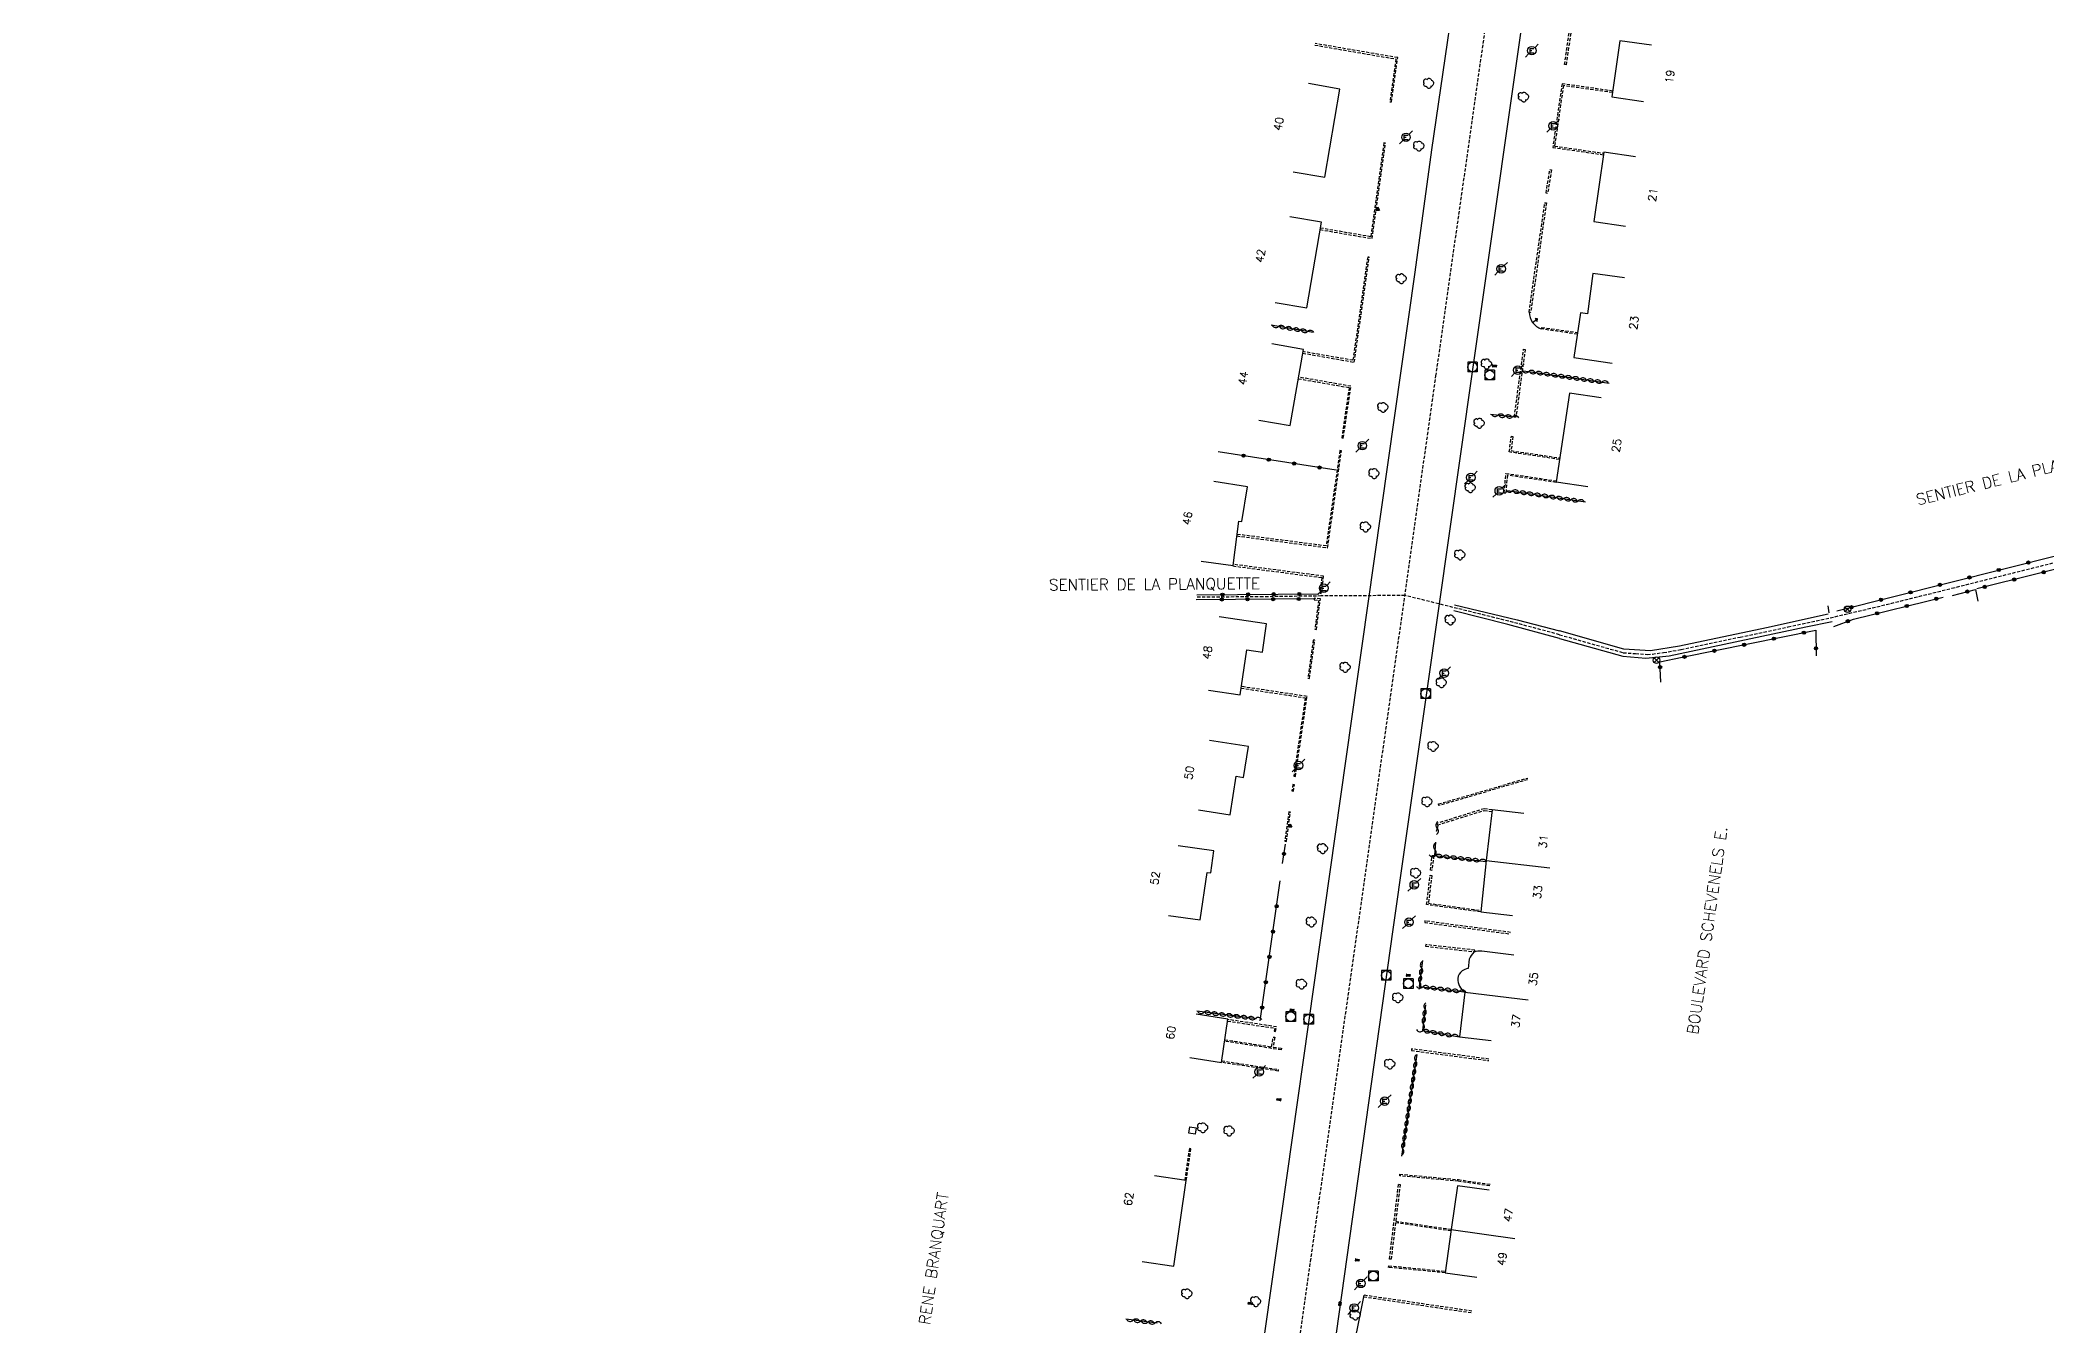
# Model space of a CAD drawing. Header units: millimetres. Extents: x 111000 to 112001, y 155000 to 156000.
# Drawn here: x 111343.9 to 111657.4, y 155544.3 to 155745.2 of the extents above; entities that cross this region are included whole.
import ezdxf
from ezdxf.enums import TextEntityAlignment as Align

# ---------------------------------------------------------------- set-up
doc = ezdxf.new("R2010")
doc.units = ezdxf.units.MM
doc.linetypes.add('DASHED', pattern=[0.75, 0.5, -0.25])
doc.layers.get('0').update_dxf_attribs({"linetype": 'CONTINUOUS'})
for name, color, linetype in [('W0001', 6, 'DASHED'), ('W0008', 7, 'CONTINUOUS'), ('W0100', 7, 'CONTINUOUS'), ('W0112', 1, 'DASHED'), ('W0211', 2, 'CONTINUOUS'), ('W0300', 7, 'CONTINUOUS'), ('W0310', 3, 'CONTINUOUS'), ('W0322', 7, 'CONTINUOUS'), ('W0400', 7, 'CONTINUOUS'), ('W0420', 7, 'CONTINUOUS'), ('W0469', 7, 'CONTINUOUS'), ('W0471', 7, 'CONTINUOUS'), ('W0851', 7, 'CONTINUOUS'), ('W0989', 7, 'CONTINUOUS'), ('W0991', 7, 'CONTINUOUS'), ('W1102', 7, 'CONTINUOUS')]:
    doc.layers.add(name, color=color, linetype=linetype)
doc.styles.get("Standard").update_dxf_attribs({"font": 'romans.shx', "width": 0.85})

# ---------------------------------------------------------------- blocks, each defined once
blk = doc.blocks.new('T471')
for p, q in [((-0.333334, 0.333334), (-0.333334, -0.333334)), ((-0.333334, 0.333334), (0.333334, 0.333334)), ((-0.333334, 0), (0, 0)), ((0.500001, 0.500001), (1.000002, 1.000002)), ((-0.500001, -0.500001), (-1.000002, -1.000002)), ((-0.333334, -0.333334), (0.333334, -0.333334))]:
    blk.add_line(p, q)
blk.add_ellipse((0, 0), major_axis=(0.471405, 0.471405), ratio=1, start_param=5.4977871438, end_param=11.780972451)
blk = doc.blocks.new('T300')
for p, q in [((-0.8, 0.51), (-0.86, 0.34)), ((-0.86, 0.34), (-0.86, 0.17)), ((-0.86, 0.17), (-0.74, 0.06)), ((-0.69, 0.63), (-0.8, 0.51)), ((-0.8, -0.06), (-0.74, 0.06)), ((-0.74, 0.06), (-0.69, 0.11)), ((-0.57, 0.69), (-0.69, 0.63)), ((-0.46, 0.69), (-0.57, 0.69)), ((-0.29, 0.63), (-0.46, 0.69)), ((-0.29, 0.63), (-0.17, 0.74)), ((-0.23, 0.57), (-0.29, 0.63)), ((-0.17, 0.74), (-0.06, 0.8)), ((-0.06, 0.8), (0.06, 0.8)), ((0.06, 0.8), (0.23, 0.74)), ((0.23, 0.74), (0.34, 0.63)), ((0.34, 0.63), (0.4, 0.51)), ((0.46, 0.46), (0.34, 0.46)), ((0.4, 0.51), (0.4, 0.46)), ((0.57, 0.4), (0.46, 0.46)), ((0.57, 0.4), (0.69, 0.29)), ((0.69, 0.29), (0.74, 0.17)), ((0.74, 0.06), (0.69, -0.17)), ((0.74, 0.17), (0.74, 0.06)), ((-0.8, -0.17), (-0.8, -0.06)), ((-0.8, -0.23), (-0.8, -0.17)), ((-0.74, -0.34), (-0.8, -0.23)), ((-0.69, -0.4), (-0.74, -0.34)), ((-0.51, -0.46), (-0.69, -0.4)), ((-0.4, -0.46), (-0.51, -0.46)), ((-0.4, -0.46), (-0.34, -0.46)), ((-0.34, -0.46), (-0.34, -0.4)), ((-0.34, -0.51), (-0.34, -0.46)), ((-0.29, -0.63), (-0.34, -0.51)), ((-0.17, -0.74), (-0.29, -0.63)), ((-0.06, -0.8), (-0.17, -0.74)), ((0.06, -0.8), (-0.06, -0.8)), ((0.17, -0.74), (0.06, -0.8)), ((0.23, -0.69), (0.17, -0.74)), ((0.29, -0.46), (0.23, -0.46)), ((0.29, -0.63), (0.23, -0.69)), ((0.46, -0.4), (0.29, -0.46)), ((0.34, -0.51), (0.29, -0.63)), ((0.34, -0.51), (0.34, -0.46)), ((0.57, -0.34), (0.46, -0.4)), ((0.63, -0.29), (0.57, -0.34)), ((0.69, -0.17), (0.63, -0.29))]:
    blk.add_line(p, q)
blk = doc.blocks.new('T851')
for p, q in [((-0.25, -0.15), (0, 0.32)), ((0, 0.32), (0.25, -0.15)), ((-0.25, -0.15), (0.25, -0.15))]:
    blk.add_line(p, q)
for major_axis in [(-0.106, 0.106), (-0.0354, 0.0354), (-0.0236, 0.0236)]:
    blk.add_ellipse((0, 0), major_axis=major_axis, ratio=1, start_param=3.926991, end_param=10.210176)
blk = doc.blocks.new('T400')
for p, q in [((-0.15, 0.3), (0.15, 0.3)), ((-0.15, -0.25), (-0.15, 0.3)), ((-0.15, 0.15), (0.15, 0.15)), ((-0.15, 0), (0.15, 0)), ((0.15, 0.3), (0.15, -0.25)), ((-0.15, -0.15), (0.15, -0.15)), ((-0.15, -0.25), (-0.15, -0.3)), ((-0.15, -0.3), (0.15, -0.3)), ((0.15, -0.3), (0.15, -0.25))]:
    blk.add_line(p, q)
blk = doc.blocks.new('T420')
for p, q in [((0.75, 0.75), (-0.75, 0.75)), ((-0.75, 0.75), (-0.75, -0.75)), ((0.75, 0.75), (0.75, -0.75)), ((0.75, -0.75), (-0.75, -0.75))]:
    blk.add_line(p, q)
blk.add_ellipse((0, 0), major_axis=(-0.53, 0.53), ratio=1, start_param=3.926991, end_param=10.210176)
blk = doc.blocks.new('t112o')
at = {"color": 0, "linetype": 'Continuous'}
for p, q in [((-0.5, 0.5), (0.5, 0.5)), ((-0.5, -0.5), (-0.5, 0.5)), ((0.5, 0.5), (0.5, -0.5)), ((0.5, -0.5), (-0.5, -0.5))]:
    blk.add_line(p, q, dxfattribs=at)
blk = doc.blocks.new('t310o')
at = {"color": 0, "linetype": 'Continuous'}
for centre, start, end in [((-0.5, 0.38), 216.8699, 323.1304), ((0.5, -0.37), 36.8699, 143.1303)]:
    blk.add_arc(centre, 0.625, start, end, dxfattribs=at)
blk = doc.blocks.new('t322o')
at = {"color": 0, "linetype": 'Continuous'}
for radius in [0.25, 0.15]:
    blk.add_circle((0, 0), radius, dxfattribs=at)
blk = doc.blocks.new('T469')
at = {"color": 0, "linetype": 'Continuous', "flags": 128}
for points in [[(-0.35, 0.35), (0.35, -0.35)], [(-0.35, -0.35), (0.35, 0.35)]]:
    blk.add_lwpolyline(points, dxfattribs=at)
at = {"color": 0, "linetype": 'Continuous'}
blk.add_circle((0, 0), 0.5, dxfattribs=at)

msp = doc.modelspace()

# ---------------------------------------------------------------- linework, layer by layer
at = {"layer": 'W0001'}
for points in [[(111521.31, 155407.08), (111529.02, 155459.93), (111542.37, 155554.33), (111554.45, 155639.69), (111561.96, 155692.76), (111570.77, 155754.75), (111575.61, 155788.73), (111579.41, 155815.55), (111583, 155840.1)], [(111581.25, 155652.3), (111591.22, 155649.49), (111593.15, 155649.34), (111594.97, 155649.21), (111595.77, 155649.27), (111597.51, 155649.51), (111600.26, 155649.98), (111609.49, 155651.93), (111616.98, 155653.53), (111623.56, 155654.94), (111631.59, 155656.84), (111642.57, 155659.56), (111659.33, 155663.76), (111682.38, 155669.58), (111699.54, 155673.86), (111711.95, 155677.04), (111725.09, 155680.39)], [(111581.25, 155652.3), (111574.05, 155654.23), (111557.1, 155658.43), (111543.98, 155658.35), (111543.29, 155658.34), (111534.92, 155658.23), (111524.56, 155658.15)]]:
    msp.add_lwpolyline(points, dxfattribs=at)
at = {"layer": 'W0008'}
msp.add_lwpolyline([(111659.16, 155921.76, -0.000492), (111654.7, 155920.6, -0.000014), (111644.5, 155917.97, 0.000006), (111619.12, 155911.43, 0.000111), (111613.75, 155910.04, -0.000134), (111609.3, 155908.89, -0.028239), (111609.16, 155908.87, -0.003484), (111608.03, 155908.72, -0.169583), (111603.88, 155909.6, -0.113212), (111601.87, 155911.55, 0.017086), (111601.24, 155912.85, -0.066695), (111600.51, 155916.3, -0.068241), (111600.71, 155919.74, -0.009223), (111602.11, 155926.09, -0.019542), (111602.93, 155929.05, -0.000552), (111603.68, 155931.35, -0.000113), (111607.33, 155942.58, -0.001337), (111608.78, 155947.01, -0.000706), (111611.57, 155955.39)], format="xyb", dxfattribs=at)
at = {"layer": 'W0008', "flags": 128}
for points in [[(111515.85, 155407.85), (111530.32, 155508.54), (111530.32, 155508.54), (111551.33, 155656.81), (111558.71, 155708.97), (111558.71, 155708.97), (111561.34, 155728.08), (111566.57, 155764.2), (111566.57, 155764.2), (111577.52, 155840.9)], [(111588.47, 155839.3), (111585.4, 155818.63), (111576.76, 155757.67), (111576.76, 155757.67), (111567.59, 155693.38), (111555.24, 155606.22), (111555.24, 155606.22), (111543.38, 155521.98), (111532.98, 155448.52), (111527.45, 155411.13), (111527.45, 155411.13)], [(111581.25, 155651.71), (111573.19, 155653.89), (111564.77, 155656.05)], [(111564.86, 155656.99), (111574.65, 155654.65), (111581.24, 155652.89), (111581.24, 155652.89)]]:
    msp.add_lwpolyline(points, dxfattribs=at)
at = {"layer": 'W0008'}
for points in [[(111623.25, 155655.51), (111613.59, 155653.38), (111600, 155650.52), (111595.47, 155649.79), (111591.3, 155650.02), (111581.24, 155652.89)], [(111581.25, 155651.71), (111591.14, 155648.96), (111594.75, 155648.61), (111598.4, 155648.99), (111619.76, 155653.54), (111623.87, 155654.38)]]:
    msp.add_lwpolyline(points, dxfattribs=at)
at = {"layer": 'W0100', "flags": 128}
for points in [[(111595.65, 155744.43), (111590.7, 155745.13), (111589.44, 155736.36), (111589.44, 155736.36), (111594.39, 155735.65)], [(111539.65, 155724.65), (111544.58, 155723.8), (111546.94, 155737.6), (111546.94, 155737.6), (111542.02, 155738.44)], [(111593.15, 155727), (111588.2, 155727.72), (111586.63, 155716.89), (111586.63, 155716.89), (111591.58, 155716.17)], [(111536.83, 155704.23), (111541.76, 155703.39), (111544.06, 155716.76), (111544.06, 155716.76), (111539.13, 155717.61)], [(111591.41, 155708.09), (111586.46, 155708.75), (111585.62, 155702.48), (111584.52, 155702.61), (111583.5, 155695.62), (111583.5, 155695.62), (111589.48, 155694.75)], [(111534.26, 155685.86), (111539.19, 155685), (111541.27, 155696.9), (111541.27, 155696.9), (111536.34, 155697.76)], [(111587.75, 155689.31), (111582.8, 155690.05), (111580.74, 155676.22), (111580.74, 155676.22), (111585.68, 155675.48)], [(111526.42, 155643.64), (111531.36, 155642.9), (111532.42, 155649.91), (111534.85, 155649.58), (111535.49, 155653.99), (111535.49, 155653.99), (111528.09, 155655.08)], [(111575.7, 155624.36), (111570.73, 155624.91), (111569.82, 155616.98), (111568.96, 155608.96), (111568.96, 155608.96), (111573.93, 155608.41)], [(111523.49, 155586.19), (111528.43, 155585.44), (111529.45, 155592.21), (111529.45, 155592.21), (111524.51, 155592.96)], [(111570.27, 155565.46), (111565.32, 155566.17), (111564.36, 155559.34), (111563.38, 155552.56), (111563.38, 155552.56), (111568.33, 155551.85)]]:
    msp.add_lwpolyline(points, dxfattribs=at)
for points in [[(111576.5, 155702.7, 0.1129), (111577.02, 155701.08, 0.1155), (111578.45, 155700.09), (111578.45, 155700.09)], [(111574.1, 155602.22), (111569.14, 155602.82, 0.1397), (111567.88, 155602.65, 0.1421), (111567.16, 155601.58), (111567.16, 155601.58), (111566.97, 155600.13, 0.0929), (111566.03, 155599.76, 0.214), (111565.36, 155598.56, 0.237022), (111566.45, 155596.4), (111565.62, 155589.44), (111565.62, 155589.44), (111570.58, 155588.85)]]:
    msp.add_lwpolyline(points, format="xyb", dxfattribs=at)
at = {"layer": 'W0100'}
for points in [[(111577.02, 155701.08), (111577.83, 155701.68), (111577.44, 155701.74), (111577.77, 155701.28), (111577.83, 155701.68)], [(111525.29, 155663.77), (111530.25, 155663.12), (111531.15, 155670.06), (111531.64, 155669.98), (111532.49, 155675.43), (111527.23, 155676.24)], [(111524.85, 155624.93), (111529.79, 155624.15), (111530.75, 155630.18), (111531.9, 155629.99), (111532.66, 155634.82), (111526.57, 155635.78)], [(111520.17, 155608.43), (111525.12, 155607.71), (111526.19, 155615.14), (111526.77, 155615.06), (111527.25, 155618.53), (111521.69, 155619.3)], [(111516.05, 155554.33), (111521, 155553.61), (111522.95, 155566.99), (111518.01, 155567.71)]]:
    msp.add_lwpolyline(points, dxfattribs=at)
at = {"layer": 'W0112'}
for points in [[(111590.33, 155755.9), (111584.51, 155756.7), (111582.3, 155741.38), (111582.05, 155741.41), (111584.29, 155756.98), (111590.37, 155756.15)], [(111543.05, 155744.46), (111555.7, 155742.29), (111554.77, 155735.6), (111555.02, 155735.57), (111555.98, 155742.5), (111543.09, 155744.71)], [(111589.58, 155737.28), (111581.66, 155738.42), (111580.2, 155728.47), (111588.15, 155727.32)], [(111589.54, 155737.03), (111581.87, 155738.13), (111580.49, 155728.68), (111588.18, 155727.56)], [(111543.86, 155715.62), (111551.99, 155714.22), (111554.08, 155729.14), (111553.83, 155729.17), (111551.77, 155714.51), (111543.9, 155715.86)], [(111541.16, 155696.31), (111549.19, 155694.9), (111551.54, 155711.3), (111551.29, 155711.33), (111548.98, 155695.19), (111541.21, 155696.55)], [(111584.03, 155699.28), (111578.45, 155700.09), (111578.49, 155700.34), (111584.07, 155699.53)], [(111540.47, 155692.32), (111548.4, 155690.93), (111547.23, 155683.08), (111547.48, 155683.04), (111548.68, 155691.14), (111540.51, 155692.56)], [(111530.85, 155667.74), (111545.03, 155665.89), (111547.19, 155681.05), (111546.95, 155681.08), (111544.81, 155666.17), (111530.88, 155667.99)], [(111581.25, 155679.69), (111573.41, 155680.86), (111573.74, 155683.32), (111573.99, 155683.28), (111573.69, 155681.07), (111581.29, 155679.94)], [(111580.74, 155676.22), (111580.72, 155676.1), (111573.12, 155677.23), (111572.85, 155674.42), (111572.6, 155674.44), (111572.9, 155677.52), (111580.75, 155676.35)], [(111530.25, 155663.12), (111530.24, 155663.04), (111544.13, 155661.23), (111543.79, 155658.8), (111544.04, 155658.76), (111544.41, 155661.45), (111530.27, 155663.29)], [(111531.52, 155643.95), (111541.54, 155642.44), (111539.75, 155630.19), (111540, 155630.15), (111541.82, 155642.65), (111531.56, 155644.2)], [(111576.28, 155629.63), (111562.41, 155625.6), (111562.34, 155625.84), (111576.31, 155629.9)], [(111570.73, 155624.91), (111569.48, 155625.1), (111562.12, 155622.8), (111562.19, 155622.56), (111569.5, 155624.84), (111570.7, 155624.66)], [(111568.96, 155608.96), (111560.5, 155610.11), (111561.05, 155614.69), (111561.3, 155614.66), (111560.78, 155610.32), (111568.98, 155609.21)], [(111573.63, 155605.77), (111560.23, 155607.55), (111560.2, 155607.31), (111573.6, 155605.52)], [(111529.41, 155591.9), (111536.76, 155590.8), (111536.66, 155590.31), (111536.9, 155590.26), (111537.05, 155591), (111529.44, 155592.15)], [(111528.97, 155588.99), (111536.29, 155587.88), (111536.51, 155589.41), (111536.76, 155589.37), (111536.54, 155587.85), (111537.82, 155587.65), (111537.78, 155587.4), (111528.93, 155588.75)], [(111570.24, 155585.97), (111558.16, 155587.55), (111558.13, 155587.3), (111570.2, 155585.72)], [(111528.47, 155585.69), (111537.33, 155584.34), (111537.3, 155584.1), (111528.43, 155585.44)], [(111522.95, 155566.99), (111523.67, 155571.94), (111523.43, 155571.98), (111522.7, 155567.02)], [(111570.37, 155566.15), (111565.43, 155566.87), (111556.29, 155567.72), (111556.31, 155567.97), (111565.46, 155567.12), (111570.41, 155566.4)], [(111564.33, 155559.11), (111555.64, 155560.38), (111554.95, 155554.67), (111554.7, 155554.7), (111556.12, 155566.4), (111556.37, 155566.37), (111555.67, 155560.62), (111564.37, 155559.36)], [(111563.38, 155552.56), (111554.54, 155553.41), (111554.57, 155553.66), (111563.42, 155552.8)], [(111567.58, 155546.57), (111550.7, 155549.05), (111550.66, 155548.81), (111567.54, 155546.32)]]:
    msp.add_lwpolyline(points, dxfattribs=at)
for points in [[(111579.16, 155721.32), (111579.75, 155725), (111580, 155724.96), (111579.41, 155721.28)], [(111576.5, 155702.7), (111578.97, 155719.83), (111579.21, 155719.8), (111576.75, 155702.66)], [(111574.2, 155686.32), (111575.65, 155696.94), (111575.9, 155696.9), (111574.45, 155686.29)], [(111542.93, 155657.75), (111543.64, 155657.7), (111543.02, 155653.14), (111543.27, 155653.11), (111543.92, 155657.93), (111542.95, 155658)], [(111542.19, 155645.47), (111543.02, 155651.43), (111542.77, 155651.46), (111541.94, 155645.5)], [(111539.6, 155628.89), (111539.45, 155627.87), (111539.7, 155627.84), (111539.84, 155628.85)], [(111538.97, 155624.62), (111538.34, 155620.01), (111538.59, 155619.98), (111539.22, 155624.58)], [(111561.62, 155617.78), (111561.34, 155615.44), (111561.09, 155615.47), (111561.37, 155617.81)], [(111560.34, 155603.6), (111568, 155602.74), (111568.03, 155602.99), (111560.36, 155603.85)]]:
    msp.add_lwpolyline(points, close=True, dxfattribs=at)
at = {"layer": 'W0211'}
msp.add_lwpolyline([(111550.7, 155549.05), (111546.14, 155526.51), (111539.15, 155476.66), (111541.55, 155475.1), (111539.53, 155464.53), (111534.57, 155429.62), (111531.25, 155411.64)], dxfattribs=at)
at = {"layer": 'W0310'}
for p, q in [((111542.78, 155699.55), (111536.22, 155700.68)), ((111575.64, 155693.55), (111589.03, 155691.61)), ((111573.16, 155674.86), (111585.32, 155673.05)), ((111518.4, 155544.68), (111513.49, 155545.29))]:
    msp.add_line(p, q, dxfattribs=at)
at = {"layer": 'W0310', "flags": 128}
for points in [[(111574.21, 155686.3), (111570.48, 155686.74), (111570.48, 155686.74)], [(111562.28, 155622.59), (111562, 155621.52), (111562, 155621.52)], [(111561.89, 155619.89), (111561.71, 155617.8), (111561.71, 155617.8), (111569.81, 155616.87)], [(111559.85, 155601.36), (111559.35, 155597.32), (111559.35, 155597.32), (111566.35, 155596.48)], [(111533.91, 155592.27), (111524.58, 155593.44)], [(111560.34, 155594.46), (111559.84, 155590.41), (111559.84, 155590.41), (111565.62, 155589.44)], [(111558.95, 155586.68), (111556.6, 155570.79)]]:
    msp.add_lwpolyline(points, dxfattribs=at)
at = {"layer": 'W0322'}
for p, q in [((111546.37, 155678.03), (111527.95, 155680.89)), ((111623.39, 155655.71), (111623.21, 155656.83))]:
    msp.add_line(p, q, dxfattribs=at)
for points in [[(111723.67, 155678.99), (111712.1, 155675.98), (111674.3, 155666.39), (111646.45, 155659.46)], [(111624.58, 155656.01), (111659.56, 155664.86), (111683.44, 155670.87), (111683.46, 155672.17)], [(111642.68, 155658.44), (111646.24, 155659.37), (111646.61, 155657.56)], [(111624.1, 155653.58), (111627.2, 155654.74), (111641.22, 155658.19)], [(111597.08, 155644.86), (111596.95, 155648.06), (111600.45, 155648.77), (111621.3, 155652.99), (111621.34, 155648.99)]]:
    msp.add_lwpolyline(points, dxfattribs=at)
at = {"layer": 'W0322', "flags": 128}
for points in [[(111524.61, 155658.53), (111543.64, 155658.68), (111543.64, 155658.68)], [(111542.94, 155657.9), (111524.51, 155657.77)], [(111537.97, 155616.52), (111538.47, 155619.58), (111538.47, 155619.58)], [(111534.52, 155591.96), (111537.63, 155613.82), (111537.63, 155613.82)]]:
    msp.add_lwpolyline(points, dxfattribs=at)
at = {"layer": 'W1102'}
for p, q in [((111569.82, 155616.98), (111579.75, 155615.84)), ((111566.45, 155596.4), (111576.38, 155595.21)), ((111564.36, 155559.34), (111574.26, 155557.92))]:
    msp.add_line(p, q, dxfattribs=at)

# ---------------------------------------------------------------- block references
at = {"layer": 'W0112', "rotation": 261.6504257118835}
msp.add_blockref('t112o', (111523.91, 155574.79), dxfattribs=at)
at = {"layer": 'W0300'}
for p in [(111560.85, 155738.47), (111575.68, 155736.33), (111559.32, 155728.66), (111556.57, 155707.94), (111569.88, 155694.61), (111553.71, 155687.82), (111568.75, 155685.33), (111552.31, 155677.47), (111567.35, 155675.27), (111550.97, 155669.14), (111565.73, 155664.77), (111564.23, 155654.6), (111547.79, 155647.19), (111562.83, 155644.78), (111561.54, 155634.83), (111560.59, 155626.17), (111544.28, 155618.85), (111558.82, 155615.02), (111542.52, 155607.38), (111540.97, 155597.67), (111556.04, 155595.53), (111554.77, 155585.17), (111525.55, 155575.22), (111529.68, 155574.73), (111523.08, 155549.27), (111533.83, 155548.05), (111549.38, 155545.93)]:
    msp.add_blockref('T300', p, dxfattribs=at)
at = {"layer": 'W0310'}
for p, rotation in [((111537.36, 155700.48), 170.2515597042479), ((111538.5, 155700.29), 170.2515597042479), ((111539.64, 155700.09), 170.2515597042479), ((111540.77, 155699.9), 170.2515597042479), ((111541.91, 155699.7), 170.2515597042479), ((111576.45, 155693.43), 351.7621860157388), ((111577.6, 155693.27), 351.7621860157388), ((111578.74, 155693.1), 351.7621860157388), ((111579.88, 155692.94), 351.7621860157388), ((111581.03, 155692.77), 351.7621860157388), ((111582.17, 155692.61), 351.7621860157388), ((111583.31, 155692.44), 351.7621860157388), ((111584.46, 155692.27), 351.7621860157388), ((111585.6, 155692.11), 351.7621860157388), ((111586.74, 155691.94), 351.7621860157388), ((111587.88, 155691.78), 351.7621860157388), ((111571.63, 155686.61), 173.2633793277359), ((111572.78, 155686.47), 173.2633793277359), ((111573.92, 155686.34), 173.2633793277359), ((111573.89, 155674.75), 351.5125014135812), ((111575.04, 155674.58), 351.5125014135812), ((111576.18, 155674.41), 351.5125014135812), ((111577.32, 155674.24), 351.5125014135812), ((111578.46, 155674.07), 351.5125014135812), ((111579.61, 155673.9), 351.5125014135812), ((111580.75, 155673.73), 351.5125014135812), ((111581.89, 155673.56), 351.5125014135812), ((111583.03, 155673.39), 351.5125014135812), ((111584.18, 155673.22), 351.5125014135812), ((111562.14, 155622.06), 265.036630044477), ((111561.91, 155617.77), 353.4684838155209), ((111561.79, 155618.74), 265.036630044477), ((111563.06, 155617.64), 353.4684838155209), ((111564.21, 155617.51), 353.4684838155209), ((111565.35, 155617.38), 353.4684838155209), ((111566.5, 155617.25), 353.4684838155209), ((111567.65, 155617.12), 353.4684838155209), ((111568.8, 155616.99), 353.4684838155209), ((111559.56, 155599.07), 263.0225899041714), ((111559.7, 155600.22), 263.0225899041714), ((111559.89, 155597.25), 353.1444125753891), ((111559.42, 155597.92), 263.0225899041714), ((111561.04, 155597.12), 353.1444125753891), ((111562.19, 155596.98), 353.1444125753891), ((111563.33, 155596.84), 353.1444125753891), ((111564.48, 155596.7), 353.1444125753891), ((111565.63, 155596.56), 353.1444125753891), ((111525.73, 155593.3), 172.8559055641101), ((111526.87, 155593.15), 172.8559055641101), ((111528.02, 155593.01), 172.8559055641101), ((111529.17, 155592.87), 172.8559055641101), ((111530.31, 155592.72), 172.8559055641101), ((111531.46, 155592.58), 172.8559055641101), ((111532.6, 155592.44), 172.8559055641101), ((111560.11, 155592.62), 262.9277436238572), ((111560.25, 155593.77), 262.9277436238572), ((111533.75, 155592.29), 172.8559055641101), ((111559.92, 155590.4), 350.4526413748434), ((111559.97, 155591.48), 262.9277436238572), ((111561.06, 155590.21), 350.4526413748434), ((111562.2, 155590.02), 350.4526413748434), ((111563.34, 155589.83), 350.4526413748434), ((111564.48, 155589.63), 350.4526413748434), ((111558.79, 155585.65), 261.5773667932996), ((111558.46, 155583.36), 261.5773667932996), ((111558.63, 155584.5), 261.5773667932996), ((111557.95, 155579.93), 261.5773667932996), ((111558.12, 155581.08), 261.5773667932996), ((111558.29, 155582.22), 261.5773667932996), ((111557.44, 155576.51), 261.5773667932996), ((111557.61, 155577.65), 261.5773667932996), ((111557.78, 155578.79), 261.5773667932996), ((111556.93, 155573.08), 261.5773667932996), ((111557.1, 155574.22), 261.5773667932996), ((111557.27, 155575.36), 261.5773667932996), ((111556.76, 155571.94), 261.5773667932996), ((111514.64, 155545.15), 172.9664039851567), ((111515.78, 155545), 172.9664039851567), ((111516.93, 155544.86), 172.9664039851567), ((111518.08, 155544.72), 172.9664039851567)]:
    msp.add_blockref('t310o', p, dxfattribs=dict(at, rotation=rotation))
at = {"layer": 'W0322'}
for p, rotation in [((111531.91, 155680.28), 171.1574329244153), ((111535.86, 155679.66), 171.1574329244153), ((111539.81, 155679.05), 171.1574329244153), ((111543.76, 155678.43), 171.1574329244153), ((111649.9, 155662.42), 14.198793979702), ((111654.51, 155663.58), 14.198793979702), ((111656.91, 155662.06), 193.9631213824001), ((111528.61, 155658.56), 0.4688597105478783), ((111532.61, 155658.59), 0.4688597105478783), ((111536.61, 155658.63), 0.4688597105478783), ((111540.61, 155658.66), 0.4688597105478783), ((111636.09, 155658.92), 14.198793979702), ((111640.69, 155660.09), 14.198793979702), ((111644.98, 155659.04), 14.62549849570679), ((111645.3, 155661.25), 14.198793979702), ((111647.69, 155659.77), 193.9631213824001), ((111652.3, 155660.92), 193.9631213824001), ((111528.51, 155657.8), 180.3816465772122), ((111532.51, 155657.83), 180.3816465772122), ((111536.51, 155657.85), 180.3816465772122), ((111540.51, 155657.88), 180.3816465772122), ((111626.88, 155656.59), 14.198793979702), ((111630.9, 155655.65), 13.83143698582382), ((111631.48, 155657.76), 14.198793979702), ((111635.51, 155656.79), 13.83143698582382), ((111640.13, 155657.92), 13.83143698582382), ((111619.42, 155652.61), 11.42980856484589), ((111626.32, 155654.41), 20.43866242748125), ((111600.79, 155648.84), 11.42980856484589), ((111605.45, 155649.79), 11.42980856484589), ((111610.1, 155650.73), 11.42980856484589), ((111614.76, 155651.67), 11.42980856484589), ((111621.33, 155650.16), 270.6304722678088), ((111596.98, 155647.23), 92.27270574861099), ((111538.22, 155618.05), 81.90542476371293), ((111537.07, 155609.86), 81.90542476371293), ((111536.5, 155605.9), 81.90542476371293), ((111535.94, 155601.94), 81.90542476371293), ((111535.38, 155597.98), 81.90542476371293), ((111534.81, 155594.02), 81.90542476371293)]:
    msp.add_blockref('t322o', p, dxfattribs=dict(at, rotation=rotation))
at = {"layer": 'W0400'}
for p, rotation in [((111571.09, 155694.3), 263.6789702407527), ((111557.62, 155599.05), 262.9576740036396), ((111539.5, 155593.62), 81.67323237257939), ((111537.43, 155579.62), 81.41606836192288), ((111549.65, 155554.55), 261.1168791451971), ((111532.96, 155547.76), 82.89417425583997), ((111546.96, 155547.71), 172.5738438656886)]:
    msp.add_blockref('T400', p, dxfattribs=dict(at, rotation=rotation))
at = {"layer": 'W0420'}
for p in [(111567.67, 155694.14), (111570.36, 155692.88), (111560.35, 155643.08), (111554.18, 155599.04), (111557.63, 155597.77), (111539.27, 155592.6), (111542.06, 155592.18), (111552.18, 155552.05)]:
    msp.add_blockref('T420', p, dxfattribs=at)
at = {"layer": 'W0469'}
for p in [(111626.25, 155656.28), (111596.41, 155648.32)]:
    msp.add_blockref('T469', p, dxfattribs=at)
at = {"layer": 'W0471'}
for p in [(111576.94, 155743.6), (111557.28, 155730.05), (111580.28, 155731.85), (111572.14, 155709.5), (111574.75, 155693.66), (111550.45, 155681.85), (111567.42, 155676.86), (111571.85, 155674.79), (111544.45, 155659.56), (111563.24, 155646.3), (111540.47, 155631.84), (111558.57, 155613.2), (111557.74, 155607.37), (111534.35, 155583.97), (111553.95, 155579.39), (111550.21, 155550.9), (111549.18, 155547.06)]:
    msp.add_blockref('T471', p, dxfattribs=at)
at = {"layer": 'W0851'}
for p in [(111552.83, 155718.86), (111552.89, 155718.83), (111539.2, 155622.43)]:
    msp.add_blockref('T851', p, dxfattribs=at)

# ---------------------------------------------------------------- texts
at = {"layer": 'W0989'}
for s, rotation, p in [('SENTIER DE LA PLANQUETTE', 13.8728, (111653.08, 155677.24)), ('SENTIER DE LA PLANQUETTE', 0.4251, (111517.99, 155660.12)), ('BOULEVARD SCHEVENELS E.', 81.9492, (111604.33, 155606.09)), ('BOULEVARD RENE BRANQUART', 81.9492, (111482.54, 155547.52))]:
    msp.add_text(s, height=1.75, rotation=rotation, dxfattribs=at).set_placement(p, align=Align.MIDDLE)
at = {"layer": 'W0991'}
for s, rotation, p in [('19', 81.8609, (111598.49, 155739.54)), ('40', 80.2573, (111537.38, 155732.14)), ('21', 81.7155, (111595.83, 155721.08)), ('42', 80.2516, (111534.53, 155711.51)), ('23', 81.7622, (111592.88, 155701.07)), ('44', 80.0846, (111531.85, 155692.41)), ('25', 81.5125, (111590.17, 155681.88)), ('46', 81.1574, (111523.12, 155670.49)), ('48', 81.6889, (111526.24, 155649.51)), ('50', 80.9597, (111523.41, 155630.72)), ('31', 83.4685, (111578.72, 155619.98)), ('52', 82.0601, (111518.08, 155614.26)), ('33', 83.8561, (111577.84, 155612.06)), ('35', 83.1444, (111577.18, 155598.48)), ('37', 83.1444, (111574.47, 155591.91)), ('60', 81.4293, (111520.54, 155590.09)), ('62', 81.6932, (111513.94, 155564.09)), ('47', 82.0074, (111573.26, 155561.57)), ('49', 81.74, (111572.28, 155554.72))]:
    msp.add_text(s, height=1.25, rotation=rotation, dxfattribs=at).set_placement(p, align=Align.MIDDLE)

doc.saveas('drawing.dxf')
